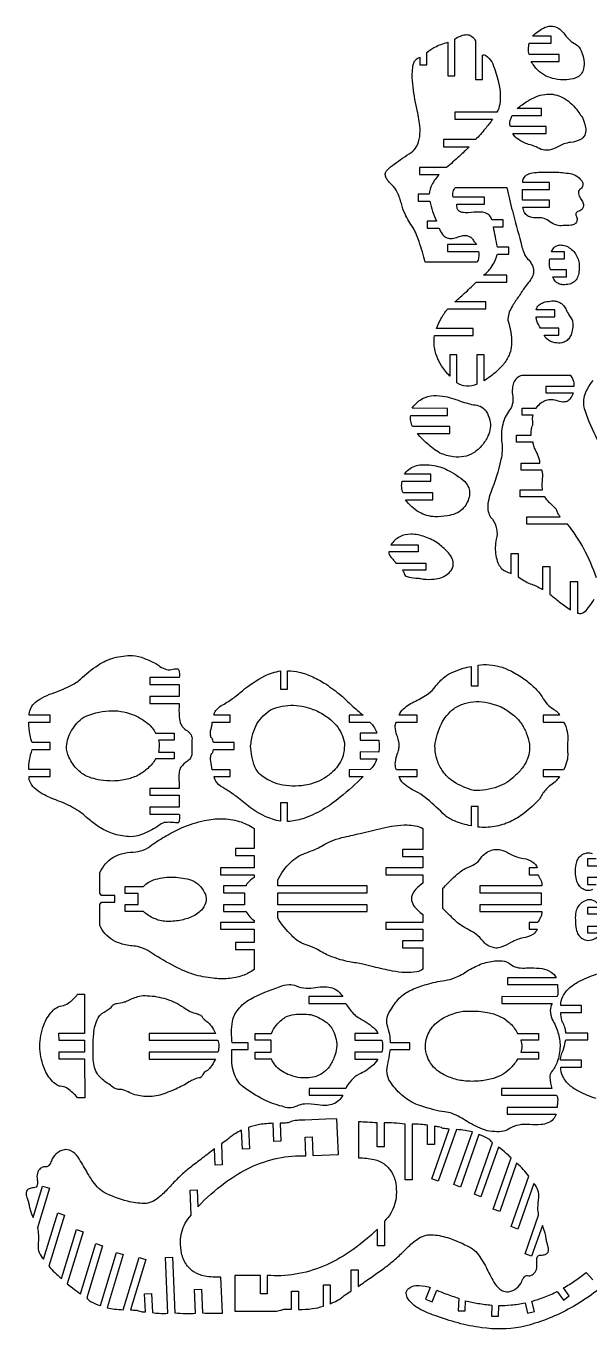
# Model space of a CAD drawing. Header units: metres. Extents: x 3 to 597, y 2 to 578.
# Drawn here: x 3 to 251, y 2 to 575 of the extents above; entities that cross this region are included whole.
import ezdxf

# ---------------------------------------------------------------- set-up
doc = ezdxf.new("R2010")
doc.units = ezdxf.units.M

msp = doc.modelspace()

# ---------------------------------------------------------------- linework, layer by layer
at = {"color": 7}
for points in [[(225.939749, 571.020093, -0.063651), (230.78201, 574.542164, -0.114061), (234.026904, 575.456249, -0.15), (237.10324, 574.669627, -0.110095), (240.185258, 571.696461, 0.064373), (242.384096, 569.209428, 0.063194), (245.189773, 567.322589, -0.140867), (247.431005, 564.593428, -0.090487), (248.655056, 559.298185, -0.091278), (248.25303, 555.955528, -0.124788), (246.956502, 553.841025, -0.111683), (244.797773, 552.517437, -0.072036), (240.965777, 551.805271, -0.058568), (235.767621, 552.191336, -0.071701), (231.73871, 553.590687, -0.075662), (228.305392, 556.08601, -0.067262), (225.393118, 559.862126), (237.648272, 559.862927), (237.648272, 562.95189), (224.498169, 562.950385, -0.071295), (224.210292, 565.158861, -0.056729), (224.561564, 567.93051), (234.131581, 567.930062), (234.131581, 571.019025), (225.939749, 571.020093)], [(201.586569, 471.471246), (178.679341, 471.472055, 0.025969), (176.064576, 480.545749, 0.037567), (173.475108, 486.543028, -0.037695), (169.854888, 492.730662, -0.056291), (168.244118, 497.261827, 0.057453), (166.436506, 502.31391, 0.079958), (164.195845, 505.466068, -0.043465), (162.063832, 507.813437, -0.082877), (161.284486, 509.291933, -0.148636), (161.247844, 510.779859, -0.153029), (162.03408, 511.995247, -0.043377), (165.126908, 514.709477, -0.019764), (172.599744, 519.75715, 0.119051), (174.93945, 522.400572, 0.09096), (176.323727, 526.780475, 0.05727), (176.37323, 531.594808, 0.035853), (175.030799, 539.15175, -0.022808), (173.245209, 549.980948, -0.044681), (173.085292, 555.589424, -0.041299), (173.483428, 558.34776, -0.067457), (174.087183, 559.948807, -0.105121), (175.135016, 561.180808, -0.123149), (176.405504, 561.735219), (176.405422, 558.332694), (179.494384, 558.332694), (179.493862, 563.827048, -0.068478), (182.990925, 566.190247, -0.047457), (188.67106, 568.345733), (188.670665, 553.538099), (191.759628, 553.538099), (191.759976, 569.747572, -0.060229), (195.203657, 571.399191, -0.105537), (197.384665, 571.65464, -0.143027), (199.303409, 570.893091, -0.113147), (200.938983, 568.884946), (200.938983, 568.884946), (200.935909, 551.865566), (204.024871, 551.865566), (204.025002, 562.674228, -0.235931), (205.442893, 562.445198, -0.08449), (208.130255, 559.721498, -0.028455), (210.725709, 551.942812, -0.04216), (211.722322, 546.493274, -0.06375), (211.556116, 541.084194, -0.090641), (210.285769, 537.479601), (191.759628, 537.48178), (191.759628, 534.392818), (208.357705, 534.390678, -0.017559), (205.08265, 530.147564, -0.015039), (200.944514, 525.453426), (200.931136, 525.438308), (186.85353, 525.439541), (186.85353, 522.350579), (198.129415, 522.341681, -0.012215), (193.709131, 518.085646, -0.010101), (188.139908, 513.182908), (188.129936, 513.174614), (176.26082, 513.174298), (176.26082, 510.085335), (184.873769, 510.092548, 0.075839), (181.667487, 505.573355, 0.099068), (180.53896, 501.466655), (175.703309, 501.466565), (175.703309, 498.377603), (180.821551, 498.377376, 0.030861), (182.009025, 493.78874, 0.031962), (183.70177, 489.536282), (179.605886, 489.535828), (179.605886, 486.446866), (184.885407, 486.443687, 0.072155), (186.396907, 483.690006, 0.110502), (187.970469, 482.352119, 0.122596), (189.93872, 481.869325, 0.090211), (192.628289, 482.368108, -0.048148), (194.932941, 483.12571, -0.071264), (196.571379, 483.255565, -0.094848), (198.111918, 482.85838, -0.098085), (199.349386, 481.942787, -0.051249), (199.745258, 481.463735, -0.033809), (200.213139, 480.647721, -0.052869), (201.065669, 479.759817, -0.1279), (201.268874, 479.285838), (188.526063, 479.277625), (188.526063, 476.188662), (202.18519, 476.189456, -0.078709), (202.268815, 473.483426, -0.100685), (201.586569, 471.471246)], [(219.278961, 539.114259, -0.034908), (223.745929, 542.415738, -0.046435), (227.465051, 544.323157, -0.059694), (231.448957, 545.390814, -0.070066), (234.967608, 545.400281, -0.071105), (238.34585, 544.431835, -0.062027), (241.786634, 542.34563, -0.048833), (244.724884, 539.516193, -0.036821), (247.922127, 535.159206, -0.076005), (249.390436, 530.138198, -0.145612), (248.958561, 527.399566, -0.16534), (247.085595, 525.480784, -0.095389), (242.697643, 524.221081, 0.059883), (239.828884, 523.534611, 0.043802), (236.18984, 521.812318, -0.107672), (232.301044, 520.770338, -0.130585), (229.038601, 521.473971, 0.045286), (227.009257, 522.476728, 0.035054), (224.216428, 523.33561, -0.072782), (219.67294, 525.595054, -0.10824), (217.336437, 528.11133), (231.98808, 528.113376), (231.98808, 531.202339), (216.320919, 531.201449, -0.133307), (216.063797, 533.201122, -0.089614), (216.986691, 536.02455), (229.868932, 536.025229), (229.868932, 539.114192), (219.278961, 539.114259)], [(221.692691, 495.672361), (233.503494, 495.672636), (233.503494, 498.761598), (221.564684, 498.761657), (221.587308, 503.491579), (233.503494, 503.491563), (233.503494, 506.580526), (221.655638, 506.581343, -0.11897), (222.145168, 508.530965, -0.128829), (223.398598, 509.906248, -0.089377), (225.226637, 510.673088, -0.052753), (228.546444, 511.051527), (235.834819, 511.103216, -0.041901), (242.600152, 510.493838, -0.093802), (245.459195, 509.415597, -0.063605), (247.449626, 507.610537, -0.119529), (248.102801, 506.32222, -0.160664), (247.985331, 504.980106, -0.112395), (246.86568, 503.443702, 0.157775), (246.281266, 502.724902, 0.136906), (246.177906, 501.668741, 0.074484), (246.553827, 500.546632, 0.039905), (247.707075, 498.672887, -0.082198), (248.381117, 496.851441, -0.134251), (248.289218, 495.652516, -0.137404), (247.59757, 494.676503, -0.086037), (245.948611, 493.755134, 0.125365), (245.354153, 493.379862, 0.149635), (245.090324, 492.848955, 0.100172), (245.113228, 492.204914, 0.054685), (245.509121, 491.101517, -0.149168), (245.448912, 489.371583, -0.180788), (244.532007, 488.257585, -0.099962), (242.948421, 487.723702, -0.047903), (239.489296, 487.619296, -0.111688), (236.624999, 487.79163, -0.094723), (233.621087, 489.32293, 0.078216), (231.081133, 490.669114, 0.094455), (228.718407, 491.009051, -0.067035), (225.703008, 491.154214, -0.101347), (223.840949, 491.906542, -0.117131), (222.502492, 493.338627, -0.092472), (221.692691, 495.672361)], [(192.044177, 504.383803), (214.727785, 504.380025, 0.011732), (217.103349, 494.056913, 0.008675), (220.882485, 480.240584), (220.882485, 480.240584, 0.062317), (222.521438, 474.799178, 0.121118), (224.328964, 472.461013, -0.076058), (225.940168, 470.006896, -0.10013), (226.449679, 467.826242, -0.099394), (226.074385, 465.616079, -0.074768), (224.611256, 463.034364, 0.027166), (222.680265, 460.570903, 0.017753), (220.076531, 456.553062, 0.027388), (217.146194, 452.246402, 0.045406), (215.772222, 449.416175, 0.080795), (215.176982, 446.479186, 0.132103), (215.588455, 444.672765, -0.036297), (216.620095, 439.344346, -0.045507), (216.740215, 435.013813, -0.084287), (215.917936, 431.157061, -0.068774), (213.540774, 426.96227, -0.050017), (210.173989, 423.368885, -0.035386), (204.62846, 419.177173), (204.628228, 430.678801), (201.539266, 430.678801), (201.540376, 417.716973, -0.12974), (196.93638, 416.84076, -0.134867), (192.677474, 418.338139), (192.679032, 430.678801), (189.590069, 430.678801), (189.588101, 421.322245, -0.045515), (185.959872, 425.84598, -0.05631), (183.824225, 430.024232, -0.063991), (182.75323, 434.553326, -0.064291), (182.864441, 439.184472), (199.895099, 439.184285), (199.895099, 442.273248), (183.771591, 442.258112, -0.04598), (185.682681, 446.549403, -0.041209), (188.611691, 450.89344), (205.504106, 450.892017), (205.504106, 453.98098), (191.754039, 453.981237, 0.010279), (196.718655, 458.378641, 0.010925), (201.209845, 462.710067), (214.638367, 462.711252), (214.638367, 465.800215), (204.434608, 465.802407, 0.096995), (207.78576, 469.161241, 0.070993), (210.588102, 474.975579), (215.559955, 474.976495), (215.559955, 478.065458), (210.530328, 478.065955, -0.004916), (209.621736, 482.617366, -0.005102), (208.834307, 487.019456), (213.048033, 487.018735), (213.048033, 490.107697), (208.000729, 490.107206, 0.16267), (207.197837, 491.89036, 0.133332), (205.193636, 493.147189, 0.070697), (202.584499, 493.551792, 0.037872), (197.682947, 493.242487, -0.063486), (194.970686, 493.4013, -0.118328), (193.626977, 494.002732, -0.158762), (192.851184, 495.137945, -0.112265), (192.734099, 497.054917), (204.918541, 497.053934), (204.918541, 500.142896), (190.997187, 500.14251, -0.110699), (191.046941, 502.454447, -0.118063), (192.044177, 504.383803)], [(240.032712, 472.908556), (240.032712, 475.997518), (234.28552, 475.994413, -0.08389), (235.359289, 477.773468, -0.110556), (236.630387, 478.720166, -0.103584), (238.195732, 479.059553, -0.072484), (240.450764, 478.747199, -0.128392), (244.55077, 475.626648, -0.132594), (246.50121, 471.028639, -0.048769), (246.419586, 467.07134, -0.078901), (245.75137, 464.708088, -0.113707), (244.324481, 462.867578, -0.115329), (242.261471, 461.857682, -0.063936), (239.382363, 461.554025, -0.096766), (237.503943, 461.965304, -0.115093), (236.001395, 463.078555, -0.094548), (234.884133, 465.05077), (240.946138, 465.053091), (240.946138, 468.142053), (233.850685, 468.141273, -0.073093), (233.447371, 470.242196, -0.058362), (233.642023, 472.90918), (240.032712, 472.908556)], [(235.776645, 447.472992), (235.776645, 450.561954), (227.638416, 450.56262, -0.113476), (228.332356, 452.054532, -0.101023), (229.732583, 453.2534, -0.068544), (231.534041, 453.951793, -0.043433), (234.542231, 454.394621), (234.542231, 454.394621, -0.070698), (236.488759, 454.300188, -0.082374), (238.060414, 453.719329, -0.078546), (239.374883, 452.666845, -0.062744), (240.585912, 450.947131, 0.012009), (241.754967, 448.808873, 0.013468), (242.893178, 446.957734, -0.106043), (243.659321, 445.174067, -0.090749), (243.689639, 442.912619, -0.052104), (243.109668, 440.030626, -0.074503), (242.210209, 438.175391, -0.093297), (240.788106, 436.755616, -0.090986), (238.904962, 435.921306, -0.049794), (235.882181, 436.016659, -0.072783), (233.886066, 436.582771, -0.191648), (231.138417, 439.405116), (237.609875, 439.405612), (237.609875, 442.494575), (229.459786, 442.491969, -0.056076), (227.92199, 445.590033, -0.102689), (227.648866, 447.472978), (235.776645, 447.472992)], [(172.96993, 407.126228, -0.106588), (176.523458, 410.76569, -0.108877), (181.171826, 412.558317, -0.080049), (186.371746, 412.513674, -0.051371), (194.149941, 410.352675, 0.027214), (197.595002, 409.243377, 0.030636), (200.749228, 408.617616, -0.109743), (203.677947, 407.643673, -0.123968), (205.614485, 405.703515, -0.078868), (207.155271, 401.98541, -0.089274), (207.359503, 398.429519, -0.079979), (206.361681, 394.963709, -0.060125), (203.820146, 390.910312, -0.083771), (200.014055, 387.51116, -0.094709), (195.80256, 385.863252, -0.082504), (191.203829, 385.773635, -0.059919), (185.11094, 387.426126, -0.037852), (179.616468, 391.585187, -0.041708), (175.289281, 396.103235), (189.606749, 396.106819), (189.606749, 399.195782), (173.188988, 399.191562, -0.083553), (172.404544, 401.463059, -0.077981), (172.378425, 404.035472), (188.620249, 404.035358), (188.620249, 407.124321), (172.96993, 407.126228)], [(169.60118, 378.114136, -0.090141), (171.495605, 380.236316, -0.084982), (174.151758, 381.662266, -0.065353), (177.186706, 382.254172, -0.045932), (181.57487, 382.123768, -0.0806), (188.590672, 379.95261, -0.065015), (196.134802, 374.892438, -0.075813), (197.667209, 372.609876, -0.089734), (198.267766, 370.360613, -0.083953), (198.067184, 368.022758, -0.06442), (196.931209, 365.193148, -0.09996), (195.101865, 362.698033, -0.085892), (192.073565, 360.767515, -0.060764), (188.501269, 359.760407, -0.040767), (182.994575, 359.363667, -0.121289), (176.153875, 361.365409, -0.10503), (170.072104, 366.86715), (182.102217, 366.868482), (182.102217, 369.957445), (168.964597, 369.955583, -0.081194), (168.385, 372.371858, -0.075778), (168.591953, 375.023948), (181.283788, 375.023551), (181.283788, 378.112513), (169.60118, 378.114136)], [(163.652882, 347.069781), (175.668722, 347.069), (175.668722, 343.980037), (162.79416, 343.980278, 0.140805), (162.918481, 342.753361, 0.100132), (163.860189, 341.317111, -0.033592), (165.104656, 339.98537, -0.049928), (165.782342, 338.961312), (165.816123, 338.921516), (178.944586, 338.921239), (178.944586, 335.832276), (168.702644, 335.832811, -0.091974), (169.130445, 335.241474, -0.067301), (169.432077, 334.294816, 0.196997), (170.755365, 333.078344, 0.088625), (174.570826, 332.393641, -0.0447), (175.868942, 332.317302, -0.028185), (177.885887, 331.899124, 0.041911), (182.721117, 331.949838, 0.061512), (185.944932, 332.661042, 0.084835), (188.741509, 334.222637, 0.096402), (190.561275, 336.382893, 0.13421), (191.100896, 338.789082, 0.113337), (190.320578, 341.58763, 0.069039), (188.4717, 344.094373, 0.040592), (184.488388, 347.562042, 0.070972), (178.556408, 350.586641, 0.076037), (172.43503, 351.688109, 0.127361), (167.521831, 350.533696, 0.123667), (163.652882, 347.069781)], [(13.597636, 256.885262), (13.597636, 259.912809), (5.732687, 259.913281, -0.05585), (4.781811, 263.252505, -0.033651), (4.21595, 268.975527), (13.597636, 268.975543), (13.597636, 271.974516), (4.443238, 271.974649, -0.107659), (4.909275, 274.616076, -0.095477), (6.561438, 277.140541, -0.066349), (9.027685, 279.088069, -0.043104), (13.372721, 281.185638, 0.033277), (22.391944, 284.857149, 0.059254), (27.002794, 287.82227, -0.053709), (34.690268, 294.037428, -0.06932), (41.652401, 297.265491, -0.069059), (49.901582, 298.239724, -0.108016), (55.101081, 296.991878, -0.02274), (60.119447, 294.709533, -0.05661), (61.970211, 293.482611, 0.116886), (64.872918, 292.139649, 0.128606), (67.783592, 292.30046, -0.047615), (69.039764, 292.452642, -0.075904), (69.829976, 292.352452, -0.308652), (70.323299, 291.843309, -0.061288), (70.48175, 288.575153), (57.556407, 288.549968), (57.556407, 285.550996), (70.460548, 285.550996), (70.460548, 280.199743), (57.556407, 280.199743), (57.556407, 277.190771), (70.460548, 277.190771, 0.039066), (70.426948, 271.256082, 0.070475), (71.125255, 268.029704, 0.073904), (72.019195, 266.793624, 0.042493), (74.020078, 265.066173, -0.137165), (75.647172, 263.322171, -0.147993), (76.053416, 261.142353, 0.001565), (76.034305, 258.418437, 0.001281), (76.029902, 255.091631, -0.105399), (75.36437, 253.071965, -0.118402), (74.050954, 251.70124, 0.083829), (71.190801, 249.077301, 0.151025), (70.417095, 247.030429, 0.024769), (70.31589, 244.708217, 0.011618), (70.460548, 239.7573), (57.556407, 239.7573), (57.556407, 236.788328), (70.460548, 236.788328), (70.460548, 231.427075), (57.556407, 231.427075), (57.556407, 228.448102), (70.480274, 228.447977, -0.028163), (70.534146, 226.325005, -0.059941), (70.383945, 225.335738, -0.156322), (69.938576, 224.656777, -0.235328), (69.396029, 224.536669, 0.029518), (67.067116, 224.791684, 0.026938), (64.500227, 224.781887, 0.122185), (63.173832, 224.478865, 0.059354), (60.867027, 222.946543, -0.050012), (53.845472, 219.468704, -0.080001), (49.026344, 218.490384, -0.064987), (41.925753, 219.619014, -0.070119), (35.857504, 222.383188), (35.851638, 222.386444, -0.040016), (33.545721, 223.832069, -0.019307), (29.159991, 227.368325, 0.064029), (25.277178, 230.367285, 0.037623), (17.795595, 234.023561, -0.031872), (11.073959, 236.884983, -0.054502), (7.482066, 239.213133, -0.09777), (4.925877, 242.298365, -0.144262), (4.352381, 244.98342), (13.597636, 244.983555), (13.597636, 248.012527), (4.21595, 248.012543, -0.048423), (4.5189, 252.181156, -0.041638), (5.732687, 256.88479), (13.597636, 256.885262)], [(167.302026, 258.512848, 0.041419), (167.014074, 260.775568, 0.03745), (166.30687, 263.196305, -0.079305), (165.549434, 266.886472, -0.141417), (166.05178, 268.968032), (175.146849, 268.974418), (175.146849, 271.97339), (167.251833, 271.974414, -0.134089), (169.142886, 274.80002, -0.071517), (174.436487, 278.205193, 0.050241), (180.217059, 281.567442, 0.081539), (183.129336, 284.506248, -0.057561), (187.377556, 288.911573, -0.088286), (190.870713, 290.87671, -0.026643), (195.492199, 292.64819, -0.037114), (198.946926, 293.488391), (198.947514, 284.994026), (202.036487, 284.994026), (202.036368, 294.033226, -0.058574), (206.861987, 294.232962, -0.054606), (211.952197, 293.281689, -0.046692), (216.783037, 291.311904, -0.037878), (222.24056, 287.919091, -0.045249), (226.808607, 284.171928, -0.050387), (230.1986, 280.086834, 0.060607), (232.451261, 276.920153, 0.070685), (235.023908, 274.79563, -0.054404), (236.928771, 273.296977, -0.080737), (237.900146, 271.976841), (230.622961, 271.97339), (230.622961, 268.974418), (239.683902, 268.97651, -0.070793), (241.229149, 264.836024, -0.077903), (241.471645, 260.823043, 0.022878), (241.331382, 257.386707, 0.036808), (241.499228, 255.25394, -0.069067), (241.136877, 251.819233, -0.058266), (239.698825, 247.992027), (230.622961, 247.991516), (230.622961, 245.012543), (237.900146, 245.009093, -0.069438), (236.516347, 243.206991, -0.048173), (233.978178, 241.150167, 0.073771), (231.657423, 239.01947, 0.04905), (229.057613, 235.075199, -0.045652), (222.360001, 228.852214, -0.057228), (216.108987, 225.078714, -0.065819), (209.192806, 222.959524, -0.066498), (202.036368, 222.722707), (202.036487, 231.761908), (198.947514, 231.761908), (198.946926, 223.267543, -0.047133), (191.61956, 225.411111, -0.075629), (187.499478, 227.823852, 0.01779), (179.584296, 235.090233, 0.041507), (175.841968, 237.785398, -0.071093), (169.156389, 241.940285, -0.158699), (167.251833, 244.99152), (175.146849, 244.992543), (175.146849, 247.981516), (166.053778, 247.980062, -0.108513), (165.583819, 250.400439, -0.068235), (166.206633, 254.24368, 0.048667), (166.982758, 256.380354, 0.051321), (167.302026, 258.512848)], [(94.672069, 256.904404), (94.672069, 259.899925), (85.507115, 259.899606, 0.107886), (85.287766, 261.013153, 0.075589), (84.431904, 262.37729), (84.431904, 262.37729, -0.083018), (84.180719, 264.058329, -0.069711), (84.495628, 266.053707, 0.035241), (84.888571, 267.699884, 0.049658), (84.966237, 268.899934), (84.977935, 268.965125), (92.936553, 268.96266), (92.936553, 271.971632), (85.762085, 271.972278, -0.13705), (86.585941, 274.055452, -0.094594), (88.974336, 276.206506, 0.028214), (93.864212, 279.283223, 0.029047), (98.241483, 282.794853, -0.052583), (108.138603, 289.312934, -0.0867), (115.028164, 291.47699), (115.029583, 283.469794), (118.118555, 283.469794), (118.118943, 291.601818, -0.0589), (123.277617, 290.964348, -0.047907), (129.303113, 288.857596, -0.037168), (134.935587, 285.733614, -0.028507), (141.679105, 280.736857, 0.010014), (146.438816, 276.270936, 0.00994), (151.409745, 271.966571), (145.204139, 271.974394), (145.204139, 268.955422), (154.414462, 268.958832, -0.053451), (156.432451, 266.380623, -0.068566), (157.476004, 264.046276), (150.090984, 264.044169), (150.090984, 261.015196), (158.279643, 261.015348, -0.042746), (158.518718, 258.224011, -0.048973), (158.279643, 255.788982), (150.090984, 255.789133), (150.090984, 252.760161), (157.476004, 252.758053, -0.05561), (156.114992, 250.000986, -0.065785), (154.436478, 248.012371), (145.204139, 248.008908), (145.204139, 244.989935), (151.435101, 244.988615, -0.026123), (141.370329, 235.879935, -0.036873), (133.480347, 230.36986, -0.052904), (124.862153, 226.415243, -0.073407), (118.118943, 225.202512), (118.118555, 233.334535), (115.029583, 233.334535), (115.028164, 225.327339, -0.067229), (108.277869, 227.435282, -0.055489), (100.974176, 231.891122, 0.016711), (94.989966, 236.619287, 0.02391), (90.551775, 239.57453, -0.090335), (87.011821, 242.365063, -0.141167), (85.762085, 245.002051), (92.936553, 245.002697), (92.936553, 247.99167), (84.977935, 247.989204, -0.030425), (84.312465, 251.801219, -0.05862), (84.32275, 253.814658, -0.079131), (84.419553, 254.343905, -0.052552), (84.76623, 255.073, 0.130721), (85.178243, 255.621407, 0.066844), (85.507115, 256.904724), (94.672069, 256.904404)], [(101.889634, 258.402165, -0.047412), (102.922975, 263.946396, -0.05901), (104.676742, 268.130541, -0.066846), (107.392494, 271.715732, -0.066191), (110.989264, 274.489001, -0.05625), (115.787082, 275.977962, -0.056442), (120.779256, 276.356947, -0.051381), (125.761632, 275.656517, -0.04343), (131.390367, 273.733923, -0.042522), (136.288421, 270.634403, -0.055056), (139.539799, 267.549147, -0.06636), (141.925469, 263.819625, -0.070398), (143.143437, 259.825596, -0.064682), (142.81263, 255.322857, -0.071106), (141.424419, 251.453813, -0.067097), (139.023231, 248.093632, -0.055568), (135.231606, 244.865329, -0.105017), (125.723164, 241.140822, -0.096868), (114.674944, 241.462024, -0.032489), (110.266659, 243.182785, -0.0462), (107.391379, 244.865329, -0.064961), (105.006139, 247.094202, -0.083337), (103.73111, 249.304421, -0.04019), (102.411407, 253.892968, -0.042281), (101.889634, 258.402165)], [(183.03, 258.377967, -0.092137), (185.882214, 268.201633, -0.110339), (191.313537, 274.834688, -0.073181), (195.968384, 277.117566, -0.072558), (201.125912, 277.97637, -0.061564), (206.393988, 277.432716, -0.047427), (212.90836, 275.26965, -0.050979), (217.603809, 272.046436, -0.059689), (220.915917, 268.477652, -0.062946), (223.255426, 264.227083, -0.058806), (224.589623, 259.210618, -0.068893), (224.505194, 255.500604, -0.067863), (223.407023, 251.897497, -0.058292), (221.424199, 248.647493, -0.045866), (218.10941, 245.131376, -0.110456), (210.600588, 240.447587, -0.091839), (200.122699, 238.815427, -0.072304), (191.163955, 242.771776, -0.108689), (186.487069, 247.368439, -0.083153), (184.022718, 252.21768, -0.072367), (183.03, 258.377967)], [(20.852538, 258.241771, -0.116263), (23.016497, 265.206041, -0.10565), (28.434577, 271.100991, -0.097245), (39.385492, 273.928937, -0.104691), (49.789104, 272.358864, -0.075002), (56.623525, 268.32271, -0.109387), (60.023157, 264.029101), (68.260653, 264.021072), (68.260653, 261.0221), (61.340919, 261.024329, -0.056067), (61.604393, 258.480516, -0.05261), (61.294654, 255.773727), (68.260653, 255.775971), (68.260653, 252.746999), (60.072433, 252.74566, -0.064835), (56.642223, 248.593121, -0.067898), (52.440636, 245.62333, -0.061829), (47.585338, 243.8168, -0.050554), (41.31218, 242.985935, -0.030154), (35.758692, 243.435481, -0.041729), (31.830319, 244.332406, -0.057397), (28.211143, 245.959711, -0.073948), (25.820456, 247.912204, -0.085271), (21.859553, 253.479023, -0.120538), (20.852538, 258.241771)], [(42.101522, 189.660348), (42.101522, 192.665499), (36.268957, 192.662287), (35.521577, 193.560758), (35.518378, 202.658865, -0.070239), (37.996687, 206.572905, -0.078178), (41.156711, 209.289296, -0.072488), (45.006841, 210.959414, -0.057892), (50.193747, 211.737548, 0.085491), (54.518239, 212.581202, 0.083486), (58.41021, 214.860637), (58.453313, 214.888426, -0.025482), (64.720336, 218.902473, -0.024089), (71.736946, 222.471508, -0.044139), (81.510714, 225.605632, -0.058337), (89.244645, 226.424969, -0.071201), (96.81817, 225.255881, -0.075045), (103.384058, 222.123561), (103.381626, 213.291614), (95.215592, 213.291614), (95.215592, 210.202641), (103.381626, 210.202641), (103.381626, 204.751388), (88.650321, 204.751388), (88.650321, 201.752416), (103.381626, 201.752416), (103.377357, 200.46533, 0.050172), (100.451876, 197.987099, 0.14934), (99.855567, 196.816747), (90.006192, 196.821163), (90.006192, 193.81219), (99.168435, 193.81219), (99.168435, 188.543657), (90.006192, 188.543657), (90.006192, 185.534684), (99.813757, 185.530001, 0.055174), (101.510341, 183.204005, 0.065134), (103.377357, 181.630517), (103.381626, 180.773431), (88.650321, 180.773431), (88.650321, 177.764459), (103.381626, 177.764459), (103.381626, 171.893206), (95.215592, 171.893206), (95.215592, 168.804233), (103.381626, 168.804233), (103.384058, 159.972286, -0.072608), (98.313648, 157.34019, -0.063621), (91.94043, 156.003193, -0.050001), (85.335654, 156.136655, -0.037528), (76.710442, 157.841506, -0.037572), (68.790123, 161.179757, -0.02697), (58.453313, 167.207421, 0.055202), (54.721509, 169.272413, 0.065014), (51.222742, 170.222951, -0.049436), (45.3399, 171.212979, -0.066366), (41.235593, 172.938865, -0.160515), (35.518378, 179.436982), (35.521577, 188.695089), (36.268957, 189.663559), (42.101522, 189.660348)], [(113.824546, 196.824459), (113.82023, 199.485107, -0.081616), (119.552765, 207.255166, -0.106622), (125.844941, 211.198771, 0.0191), (131.109807, 213.29993, 0.036189), (133.751709, 214.709987, -0.044128), (137.268307, 216.519769, -0.034931), (142.011812, 218.077293, 0.002742), (150.095691, 219.922508, 0.002287), (159.764474, 222.232063, -0.066644), (170.850116, 223.669973, -0.106713), (177.715127, 222.158422), (177.714538, 212.817513), (168.72823, 212.817513), (168.72823, 209.728541), (177.714538, 209.728541), (177.714538, 204.747288), (161.420798, 204.747288), (161.420798, 201.728316), (177.714538, 201.728316), (177.709803, 198.046457, 0.085753), (173.647498, 194.131662, 0.159366), (172.685068, 191.19529, 0.158049), (173.638227, 188.248647, 0.08451), (177.700783, 184.263152), (177.714538, 180.763255), (161.420798, 180.763255), (161.420798, 177.764283), (177.714538, 177.764283), (177.714538, 172.57303), (168.72823, 172.57303), (168.72823, 169.484057), (177.714538, 169.484057), (177.715127, 160.143148, -0.107587), (175.049695, 159.02265, -0.05855), (169.791198, 158.671729, -0.033311), (164.409607, 159.303874, -0.020808), (155.959704, 161.239054, 0.017565), (151.270794, 162.343183, 0.014151), (145.37623, 163.341908, -0.036761), (137.702206, 165.602841, -0.046322), (131.987933, 168.381363, 0.042179), (129.481026, 169.700465, 0.023757), (124.766682, 171.435041, -0.084267), (119.971504, 174.91967, -0.050416), (113.819938, 182.628786), (113.824546, 185.567111), (153.1634, 185.567111), (153.1634, 188.526084), (113.824546, 188.526084), (113.824546, 193.805487), (153.1634, 193.805487), (153.1634, 196.824459), (113.824546, 196.824459)], [(186.567507, 191.302937), (186.567507, 195.778602, -0.015589), (190.484589, 199.797704, -0.020461), (193.682292, 202.637354, -0.044718), (195.850281, 204.194906, -0.054633), (197.843387, 205.095646, 0.077614), (201.294983, 207.046606, 0.084947), (203.718829, 209.744579, -0.082069), (206.212839, 211.792665, -0.088267), (209.036816, 212.816106, -0.100602), (211.956195, 212.719212, -0.078259), (215.41554, 211.297607, 0.042314), (219.123969, 209.585468, 0.056671), (222.094321, 208.875138, -0.120437), (226.124835, 207.33571, -0.162577), (228.066104, 204.749495), (224.5319, 204.746402), (224.5319, 201.73743), (228.372949, 201.737814, 0.003593), (228.933916, 200.696325, 0.003534), (229.519341, 199.645581, -0.090084), (229.973524, 198.534604, -0.06319), (230.113417, 196.836307), (202.837961, 196.836177), (202.837961, 193.777204), (229.784117, 193.777204), (229.784117, 188.548671), (202.837961, 188.548671), (202.837961, 185.569698), (230.113417, 185.569568, -0.032227), (229.873884, 183.977916, -0.055392), (229.574723, 183.088521, -0.002265), (228.893499, 181.746913, -0.003026), (228.372949, 180.748061), (224.5319, 180.748445), (224.5319, 177.739473), (228.066104, 177.73638, -0.14824), (226.356999, 175.584356, -0.106147), (222.849949, 174.127279, 0.041757), (219.425216, 173.225897, 0.045569), (216.477112, 171.867048, -0.042481), (212.166648, 169.847093, -0.088405), (209.901441, 169.441994, -0.065369), (206.82698, 170.345571, -0.095244), (205.011014, 171.60485, 0.02966), (201.932168, 174.83799, 0.051485), (199.877381, 176.392466, -0.018568), (195.53419, 178.804962, -0.029231), (192.932787, 180.594655, -0.009654), (190.608629, 182.784095, -0.005392), (186.567507, 186.827273), (186.567507, 191.302937)], [(52.407399, 191.047923), (52.407399, 193.52219), (46.6029, 193.52219), (46.6029, 196.611163), (54.768037, 196.613817, -0.12558), (59.151086, 199.444052, -0.081055), (67.056739, 200.734107, -0.060765), (74.920254, 199.660102, -0.116862), (78.597963, 197.699446, -0.093755), (81.633354, 193.843145, -0.13908), (82.30891, 190.569241, -0.148016), (80.659367, 186.724147, -0.108534), (76.180511, 183.28081, -0.055597), (70.715882, 181.625373, -0.052186), (64.653958, 181.146752, -0.081283), (59.286452, 182.523391, -0.083425), (54.768037, 185.48203), (46.6029, 185.484684), (46.6029, 188.573657), (52.407399, 188.573657), (52.407399, 191.047923)], [(250.368154, 184.345938), (250.368154, 187.434939), (255.793946, 187.435892, 0.058401), (254.591416, 189.123032, 0.078017), (253.38145, 190.099821, 0.088367), (251.93925, 190.621649, 0.079564), (250.238478, 190.642235, 0.088526), (247.684992, 189.462975, 0.102853), (246.018709, 187.697762, 0.088278), (245.109527, 185.391338, 0.06173), (244.841085, 181.870219, 0.054003), (245.213398, 177.759659, 0.087172), (246.147444, 175.366625, 0.119253), (247.87247, 173.634765, 0.110466), (250.363985, 172.781495), (250.363985, 172.781495, 0.126096), (253.803446, 173.76819, 0.153352), (255.793946, 175.964757), (250.368154, 175.96571), (250.368154, 179.054711), (256.922447, 179.054393, 0.04361), (257.146254, 181.615508, 0.04091), (256.922447, 184.346256), (250.368154, 184.345938)], [(171.987879, 124.779539), (171.993099, 127.755223), (163.481028, 127.762826, 0.039645), (163.110503, 131.349457, 0.032509), (162.035159, 135.610827, -0.131522), (162.025229, 138.848024, -0.098496), (163.910063, 142.70224, -0.080117), (167.937999, 147.926957, -0.091209), (172.818955, 151.070817, -0.037678), (179.319083, 153.47564, -0.031742), (187.352177, 155.234651, 0.071961), (191.955572, 156.427163, 0.055584), (197.322697, 159.416688, -0.032219), (203.025084, 162.290819, -0.060458), (206.302562, 163.239225, -0.093186), (212.586113, 163.817056, -0.149961), (216.259619, 162.299151, 0.090385), (218.970847, 161.009157, 0.077091), (222.462115, 160.623772, -0.044432), (225.259392, 160.793625, -0.024988), (230.220628, 160.405241, -0.10516), (234.161158, 158.896653, -0.131731), (236.430627, 156.379341), (214.937185, 156.413981), (214.932042, 153.374984), (236.913286, 153.338433, -0.044702), (237.137226, 149.065209, -0.175497), (236.716697, 148.025769), (212.457023, 148.067795), (212.45188, 145.048799), (234.610284, 145.063088, 0.127377), (233.826383, 141.938687, 0.100821), (234.663876, 137.980888, -0.064529), (237.156199, 132.314829, -0.064169), (238.131608, 126.167273, -0.070775), (236.88507, 119.373857, -0.097253), (234.391043, 114.984245, 0.163757), (233.61342, 112.498539, 0.084267), (234.548889, 107.623284), (212.390488, 107.641349), (212.385346, 104.642353), (236.570139, 104.643726, -0.079189), (236.997846, 103.395895, -0.072501), (237.037301, 101.957111, 0.001531), (236.98036, 101.231169, 0.000564), (236.834081, 99.260301), (214.832882, 99.286953), (214.827739, 96.287956), (236.326442, 96.281041, -0.125159), (235.10125, 94.034857, -0.111919), (232.746253, 92.425391, -0.072045), (229.79511, 91.725792, -0.043441), (224.781637, 91.715288, 0.071144), (220.010252, 91.515796, 0.082634), (216.139439, 90.108417, -0.103783), (213.206058, 88.818917, -0.085255), (209.321613, 88.674182, -0.098185), (204.917225, 89.345697, -0.0508), (197.21222, 93.053914, 0.047651), (190.658454, 96.600223, 0.103643), (187.268463, 97.267009), (187.255679, 97.269125, -0.024849), (182.607901, 98.244334, -0.01573), (175.417127, 100.374247, -0.073868), (169.033318, 104.206312, -0.071582), (163.855422, 109.879517, -0.12157), (162.150435, 113.324448, -0.105571), (162.118397, 117.73475, 0.011665), (162.588135, 119.970612, 0.005469), (163.425956, 124.770339), (171.987879, 124.779539)], [(100.782104, 124.763631), (100.77943, 127.777524), (93.824775, 127.772907, -0.080542), (93.913475, 137.085748, -0.128174), (96.351483, 142.469492, -0.097276), (101.767622, 146.952791, -0.048648), (114.624239, 152.392761, -0.093833), (118.78568, 153.42459, -0.128724), (121.872222, 152.79856, 0.068789), (126.272139, 151.796308, 0.075424), (130.383284, 152.059597, -0.052957), (134.701999, 152.418414, -0.074663), (137.738752, 151.890967, -0.091784), (140.375759, 150.436371, -0.088442), (142.405225, 148.062005), (127.556918, 148.058024), (127.559562, 145.069024), (143.751445, 145.069297, 0.040317), (147.086343, 140.63842, 0.081455), (149.227073, 138.898565, -0.049284), (156.125668, 134.313324, -0.13959), (157.825446, 131.872518), (147.688004, 131.863641), (147.690645, 128.868644), (159.627369, 128.875993, -0.073103), (160.001842, 126.358061, -0.067106), (159.63629, 123.611512), (147.695153, 123.582832), (147.697794, 120.577836), (157.835236, 120.586316, -0.102879), (155.233957, 117.380239, -0.063645), (149.60572, 113.874998, 0.075492), (146.251912, 111.226635, 0.074201), (143.784706, 107.64777), (127.591546, 107.638009), (127.59419, 104.639009), (142.40521, 104.650422, -0.090569), (140.651903, 102.275463, -0.09611), (138.296368, 100.790172, -0.078178), (135.507049, 100.181309, -0.054666), (131.441945, 100.386163, 0.061406), (125.643851, 100.765181, 0.101296), (122.217258, 99.856253, -0.10354), (118.868287, 99.113242, -0.109638), (115.693395, 99.778081, -0.058069), (107.504961, 102.774673, -0.048003), (98.593065, 108.396247, -0.085536), (96.20124, 110.949442, -0.072415), (94.453869, 114.684892, -0.053526), (93.674225, 118.827745, -0.037941), (93.65511, 124.766409), (100.782104, 124.763631)], [(9.033664, 126.251157, -0.075773), (10.843377, 135.562741, -0.102386), (14.513619, 141.585814, -0.113385), (16.414217, 143.20315, -0.08605), (19.53143, 144.193331, 0.096755), (22.19331, 145.574705, 0.058228), (25.687324, 149.086406), (28.776323, 149.089051), (28.790964, 131.876885), (17.366851, 131.866466), (17.369496, 128.85715), (28.793609, 128.867115), (28.798111, 123.619035), (17.373997, 123.609441), (17.376642, 120.600124), (28.800756, 120.609265), (28.815397, 103.447099), (25.726397, 103.444455, 0.077515), (21.251573, 107.596592, 0.143418), (18.062386, 108.612541, -0.144891), (16.637752, 109.090982, -0.063177), (14.130289, 111.371178, -0.103109), (10.77371, 117.028579, -0.071879), (9.033664, 126.251157)], [(32.620491, 126.218805, -0.028884), (32.776832, 131.684694, -0.042704), (33.409383, 135.332397, -0.064248), (34.768763, 138.683409, -0.090496), (36.417927, 140.664585, 0.015478), (40.062531, 143.037531, 0.06856), (40.787456, 143.706125, -0.139737), (41.660177, 144.628091, -0.130624), (42.963925, 144.996472, 0.027612), (46.207349, 145.708855, 0.050052), (47.917366, 146.374934, -0.05764), (52.827978, 148.21751, -0.086135), (56.343017, 148.470919, -0.068806), (64.689553, 147.030162, -0.068069), (72.419357, 143.350851, 0.052623), (75.333013, 141.556951, 0.057913), (78.274994, 140.545868, -0.089118), (79.893487, 139.846283, -0.132195), (80.686642, 138.945909, 0.052036), (81.458054, 138.02413, 0.055384), (82.35098, 137.332071, -0.073847), (84.612563, 135.045121, -0.06564), (86.349522, 131.875467), (57.20104, 131.870802), (57.20363, 128.895042), (87.476921, 128.894504, -0.092142), (87.901715, 126.619753, -0.069845), (87.481422, 123.607032), (57.20817, 123.591838), (57.210814, 120.582838), (86.359317, 120.584143, -0.047739), (84.128628, 116.874506, -0.085372), (82.37152, 115.192151, 0.101794), (81.447071, 114.614128, 0.1125), (80.901025, 113.789815, -0.127937), (80.052043, 112.585714, -0.19645), (79.119586, 112.282677, 0.045639), (76.822931, 111.547414, 0.049633), (74.876452, 110.483456, -0.0319), (68.934548, 107.351304, -0.028753), (61.971729, 104.699849, -0.080018), (54.910662, 104.12887, -0.088627), (48.7139, 105.749514, 0.045411), (45.635518, 107.023237, 0.090449), (43.965017, 107.226613, -0.130353), (42.189029, 107.60695, -0.095517), (40.247069, 109.116197, -0.042767), (37.741443, 110.702105, -0.044307), (35.624236, 112.628818), (35.624236, 112.628818, -0.093782), (34.118086, 114.51897, -0.067167), (32.960639, 117.673522, -0.044465), (32.518343, 121.092333, -0.029863), (32.620491, 126.218805)], [(110.899451, 126.26424), (110.890832, 128.905961), (103.918444, 128.901699), (103.915813, 131.865312), (111.038837, 131.872445, -0.080018), (113.276185, 135.53583, -0.065923), (117.146802, 139.007885, -0.094484), (121.226831, 140.225676, -0.057043), (128.239211, 140.139329, -0.089711), (134.90938, 137.001426, -0.13009), (138.18708, 133.057523, -0.070427), (139.527986, 129.225046, -0.074725), (139.70702, 125.400097, -0.067048), (138.802303, 121.642862, -0.05312), (136.569412, 117.315193, -0.08061), (134.169311, 114.764465, -0.079894), (131.060914, 113.084493, -0.065729), (127.539956, 112.353252, -0.048658), (122.693044, 112.468331), (122.68125, 112.469317, -0.042166), (118.291382, 113.841964, -0.055674), (115.227868, 115.509883, -0.068579), (112.704527, 117.845325, -0.073854), (111.062746, 120.586292), (103.925601, 120.581219), (103.92297, 123.604833), (110.895355, 123.612508), (110.899451, 126.26424)], [(178.819025, 126.286978, -0.057379), (179.470648, 130.073688, -0.064603), (180.844929, 133.200751, -0.064122), (182.970301, 135.877029, -0.05625), (186.04703, 138.260866, -0.062316), (192.728728, 141.093749, -0.081807), (198.237005, 141.720419), (198.237005, 141.720419, -0.047197), (206.151421, 141.09518, -0.065771), (211.597729, 139.383481, -0.083109), (216.201281, 136.222513, -0.086168), (219.381967, 131.872438), (228.623721, 131.853199), (228.618579, 128.874202), (220.786636, 128.880208, -0.090129), (221.276056, 126.16153, -0.095215), (220.777866, 123.592102), (228.609819, 123.582031), (228.604676, 120.583034), (219.362909, 120.594566, -0.066212), (216.593226, 116.797544, -0.067871), (213.006701, 113.939596, -0.060538), (208.777906, 112.069572, -0.048826), (203.164032, 110.944118, -0.052752), (195.689727, 110.968172, -0.066535), (189.926276, 112.387747, -0.059263), (184.932315, 114.926083, -0.07714), (181.753979, 117.843456, -0.085123), (179.69078, 121.581192, -0.075824), (178.819025, 126.286978)], [(55.728566, 32.317681), (48.990572, 10.112147, -0.031112), (51.652004, 9.938015, -0.099761), (52.446952, 9.668916, 0.036426), (53.701737, 9.379705, 0.025364), (55.539961, 9.189705), (55.197146, 17.209636), (58.283318, 17.341793), (58.643484, 8.897742, 0.029993), (61.620277, 8.603472, 0.023595), (65.42123, 8.636221), (64.370547, 33.173703), (67.45672, 33.30586), (68.506546, 8.793856, 0.015969), (73.334734, 8.553835, 0.017947), (77.635549, 8.631923), (77.185163, 19.151205), (80.271336, 19.283363), (80.720674, 8.790689, 0.008553), (85.045307, 8.674021, 0.008325), (89.489548, 8.704174), (88.817357, 24.584146, -0.061752), (81.652572, 24.980399, -0.091406), (77.096546, 26.699991, -0.109142), (73.660645, 29.969771, -0.093055), (71.464691, 35.061627, -0.049242), (71.008844, 40.164089, -0.059531), (71.551293, 44.371395, -0.065096), (73.104087, 48.291459, -0.062569), (75.695226, 51.829384), (75.24536, 62.781892), (78.331533, 62.91405), (78.644578, 55.538234, -0.041252), (90.601618, 66.150532, -0.050882), (101.717161, 72.840023, -0.058735), (113.924453, 76.922564, -0.061204), (126.238104, 77.948817), (125.888067, 86.123413), (128.97424, 86.255571), (129.324511, 78.075977), (140.49773, 78.554442), (139.826045, 94.239773), (135.016126, 94.033801), (125.757609, 93.637328, 0.019224), (123.092369, 93.609355, 0.023694), (120.939423, 93.401344, 0.003822), (119.800626, 93.033774, 0.00303), (118.370467, 92.550424, -0.038626), (117.237443, 92.404678, -0.018772), (114.889676, 92.373737), (115.231939, 84.381392), (112.145767, 84.249235), (111.801514, 92.288825, 0.037765), (105.827673, 91.725195, 0.045193), (100.978945, 90.435902), (101.3781, 80.972183), (98.291928, 80.840025), (97.93051, 89.213048, 0.024374), (95.034764, 87.700736, 0.038171), (93.319076, 86.510949, -0.022168), (91.546195, 85.013723, -0.016364), (88.996086, 83.176779), (89.392857, 73.959023), (86.306684, 73.826866), (85.99624, 81.061574, -0.001095), (80.563238, 76.87918, -0.00118), (75.500288, 73.018218, 0.017797), (71.432281, 69.522031, 0.015458), (67.026932, 65.194835, -0.027102), (63.120555, 61.037371, -0.042548), (60.285801, 58.757693, -0.070137), (57.120676, 57.220167, -0.109161), (54.854251, 57.004907, -0.071468), (47.719068, 57.924397, -0.04614), (37.332982, 61.870169, -0.097375), (34.342742, 64.248726, -0.048366), (29.979345, 70.517832, 0.044904), (29.741871, 71.018962, 0.003335), (25.917622, 77.413966, 0.114887), (22.784662, 80.111132, 0.155915), (19.750867, 80.640268, 0.118144), (16.30458, 78.857716, 0.124036), (14.180093, 75.827366, -0.100448), (13.028627, 73.692461, -0.195752), (11.899305, 73.091072, 0.094248), (10.743969, 73.129235, 0.135858), (10.00645, 72.795461), (9.78159, 72.672589, 0.157683), (8.218027, 70.904218, 0.135269), (7.830264, 68.197885, -0.046175), (8.012784, 66.441847, -0.056653), (7.866242, 65.008782, -0.196745), (7.388808, 64.222209, -0.154974), (6.299045, 63.849874, 0.072597), (4.358692, 63.48524, 0.138542), (3.496594, 62.887788, 0.182421), (3.019787, 61.783873, 0.098911), (3.344382, 59.641008, -0.021841), (3.892025, 58.053162, -0.020736), (4.324518, 56.337789, 0.056608), (4.77464, 54.191224, 0.034189), (6.146252, 50.836755), (10.304335, 64.532454), (13.26671, 63.657262), (8.001697, 46.316972, -0.049538), (8.449328, 43.058071, -0.036579), (8.290855, 38.61097, 0.115067), (8.784401, 35.385938, 0.106089), (10.756294, 32.455915), (16.954525, 52.882074), (19.880313, 51.886143), (13.060115, 29.41204, 0.032102), (15.637685, 26.545727, 0.031041), (18.655225, 23.940795), (25.185225, 45.464477), (28.137639, 44.558993), (21.17492, 21.621357, 0.016852), (23.396448, 19.790319, 0.01084), (27.001774, 17.13971), (33.749039, 39.375722), (36.673372, 38.37344), (29.696114, 15.373823, 0.10933), (31.420487, 13.859062, 0.052605), (35.778135, 12.027628), (42.8844, 35.448691), (45.825414, 34.502707), (38.686843, 10.975533, 0.020008), (41.933611, 10.492313, 0.016974), (45.791926, 10.207091), (52.775764, 33.224556), (55.728566, 32.317681)], [(181.605635, 67.877813), (189.287486, 89.774741, -0.031112), (186.635941, 90.062579, -0.099761), (185.853233, 90.365442, 0.036426), (184.611971, 90.708072, 0.025364), (182.783559, 90.976543), (182.782941, 82.949289), (179.69394, 82.949289), (179.695369, 91.401017, 0.029993), (176.733891, 91.822375, 0.023595), (172.935017, 91.952274), (172.934943, 67.392307), (169.845942, 67.392307), (169.845782, 91.926783, 0.015969), (165.032283, 92.37315, 0.017947), (160.732066, 92.479137), (160.73199, 81.950217), (157.642989, 81.950217), (157.642973, 92.452508, 0.007791), (153.327562, 92.760681, 0.008502), (149.365829, 92.914105), (149.358007, 77.019914, -0.063681), (156.254198, 76.320735, -0.093049), (160.617563, 74.404552, -0.108346), (163.812074, 71.013651, -0.09048), (165.766523, 65.809622, -0.049242), (166.003653, 60.69233, -0.059531), (165.281698, 56.512084, -0.065096), (163.562613, 52.662043, -0.062569), (160.822483, 49.238215), (160.803352, 38.276488), (157.714351, 38.276488), (157.717154, 45.658944, -0.041252), (145.317033, 35.567924, -0.050882), (133.925469, 29.360118, -0.058735), (121.55469, 25.803583, -0.061204), (109.208407, 25.305089), (109.208387, 17.123002), (106.219386, 17.123002), (106.219386, 25.310092), (94.935927, 25.310092), (94.935927, 9.610385), (99.750254, 9.610385), (109.017256, 9.610385, 0.019224), (111.681252, 9.524305, 0.023694), (113.841126, 9.640015, 0.003822), (114.994607, 9.958527, 0.00303), (116.444135, 10.380248, -0.038626), (117.582358, 10.477385, -0.018772), (119.929299, 10.407853), (119.929288, 18.407523), (123.018289, 18.407523), (123.018266, 10.360566, 0.037765), (129.010751, 10.668099, 0.045193), (133.9102, 11.748766), (133.916299, 21.220898), (136.9053, 21.220898), (136.908161, 12.840079, 0.025034), (139.962333, 14.235461, 0.040328), (141.730977, 15.342411, -0.022168), (143.566292, 16.762417, -0.016364), (146.192656, 18.488577), (146.190615, 27.714868), (149.279616, 27.714868), (149.280251, 20.473502, -0.001095), (154.887215, 24.419625, -0.00118), (160.110714, 28.060441, 0.017797), (164.324574, 31.379385, 0.015458), (168.911022, 35.514143, -0.027102), (172.991691, 39.500673, -0.042548), (175.921382, 41.656983, -0.070137), (179.149389, 43.057687, -0.109161), (181.422949, 43.175785, -0.071468), (188.51226, 41.95187, -0.04614), (198.720023, 37.565361, -0.097375), (201.605763, 35.061049, -0.048366), (205.696951, 28.611002, 0.044904), (205.912768, 28.100172, 0.003335), (209.459916, 21.547409, 0.114887), (212.474613, 18.718674, 0.155915), (215.482993, 18.060226, 0.118144), (219.002387, 19.693703, 0.124036), (221.254578, 22.630386, -0.100448), (222.496328, 24.714072, -0.195752), (223.650345, 25.266594, 0.094248), (224.80299, 25.179037, 0.135858), (225.554114, 25.480952), (225.784025, 25.594092, 0.157683), (227.421813, 27.29395, 0.135269), (227.925007, 29.981215, -0.046175), (227.817783, 31.743453, -0.056653), (228.025502, 33.168936, -0.196745), (228.536151, 33.934363, -0.154974), (229.640847, 34.259733, 0.072597), (231.595023, 34.541019, 0.138542), (232.481892, 35.10104, 0.182421), (233.005492, 36.183545, 0.098911), (232.772873, 38.338335, -0.021841), (232.293665, 39.948157, -0.020736), (231.934957, 41.680464, 0.056608), (231.577084, 43.844321, 0.034189), (230.350244, 47.254401), (225.610021, 33.749138), (222.687802, 34.750269), (228.689869, 51.849427, -0.049538), (228.382075, 55.124496, -0.036579), (228.730664, 59.560744, 0.115067), (228.375547, 62.803939, 0.106089), (226.530816, 65.815644), (219.464361, 45.673368), (216.583862, 46.793562), (224.359331, 68.955296, 0.032102), (221.906752, 71.929262, 0.031041), (219.003422, 74.660909), (211.558547, 53.43631), (208.647576, 54.467279), (216.585267, 77.086024, 0.016852), (214.444111, 79.01043, 0.01084), (210.955488, 81.81286), (203.263071, 59.885878), (200.384297, 61.012354), (208.339166, 83.692402, 0.10933), (206.681178, 85.279551, 0.052605), (202.405875, 87.295743), (194.304086, 64.200154), (191.406237, 65.271098), (199.544842, 88.471318, 0.020008), (196.32172, 89.093003, 0.016974), (192.479141, 89.543035), (184.516934, 66.845437), (181.605635, 67.877813)]]:
    msp.add_lwpolyline(points, format="xyb", close=True, dxfattribs=at)
for points in [[(254.095552, 332.414469, 0.04289), (248.572414, 345.287685, 0.046018), (241.382924, 356.190031), (223.464236, 356.185657), (223.464236, 359.27462), (238.185182, 359.273855, -0.050846), (237.363801, 360.552835, -0.047193), (236.764231, 362.076193, 0.077388), (236.008926, 363.220821, 0.043359), (234.219303, 364.875971, -0.055288), (233.331564, 365.707889, -0.02171), (231.427136, 368.141701), (220.55269, 368.144409), (220.55269, 371.233372), (230.40859, 371.233148, -0.029762), (230.276745, 373.784188, -0.033553), (230.446455, 376.044201, 0.101763), (230.144158, 379.919455), (220.952314, 379.919043), (220.952314, 383.008005), (229.230395, 383.007341, 0.070174), (228.912283, 384.86514, 0.037137), (227.582888, 388.155768, -0.040373), (226.729028, 390.142242, -0.041565), (226.225321, 392.181334), (218.897105, 392.193206), (218.897105, 395.282169), (225.416283, 395.281224, -0.065163), (225.395375, 397.050772, -0.050451), (225.891436, 399.278043, 0.051645), (226.160388, 400.574838, 0.065529), (226.129475, 401.619864, -0.060754), (226.025371, 402.840669, -0.058489), (226.219447, 404.098107), (221.40394, 404.096949), (221.40394, 407.185911), (227.547471, 407.188991, -0.062528), (229.537249, 409.335035, -0.079774), (231.510648, 410.515424, -0.084963), (233.744122, 410.992239, -0.073149), (236.37721, 410.714136, 0.075021), (239.280268, 410.046591, 0.115804), (241.201851, 410.345519, 0.125409), (242.744449, 411.480736, 0.088762), (244.054803, 413.824447), (231.963146, 413.824937), (231.963146, 416.9139), (244.370872, 416.913952, 0.076491), (243.929613, 419.62542, 0.093224), (242.846068, 421.609214), (242.82631, 421.636101), (221.24151, 421.640393, 0.103194), (219.058083, 420.345084, 0.109382), (217.680682, 418.381857, 0.082989), (217.116193, 415.952408, 0.053858), (217.288045, 412.128227), (217.289842, 412.105905, -0.097798), (217.098936, 408.815004, -0.106332), (215.737608, 406.1001, 0.108668), (212.864761, 400.041713, 0.089991), (212.487341, 391.983635, -0.0817), (212.072345, 384.53225, -0.039974), (207.608173, 370.027855, 0.041933), (206.482011, 365.956056, 0.061383), (206.298791, 363.070068, 0.084407), (206.932252, 360.335401, 0.095793), (208.305079, 358.271877, -0.225717), (210.035419, 349.464386, 0.048164), (209.60456, 345.816154, 0.050745), (209.883621, 342.339712, 0.059442), (210.78787, 339.084624, 0.080143), (212.100618, 336.941804, 0.090808), (214.026444, 335.384205, 0.080829), (216.647527, 334.463947), (216.646104, 343.177759), (219.735066, 343.177759), (219.736407, 332.89672, 0.032256), (222.404651, 331.150875, 0.035577), (225.016204, 329.909324, -0.033079), (227.491478, 328.928463, -0.025234), (230.563304, 327.274679), (230.56158, 337.423174), (233.650543, 337.423174), (233.65312, 325.329615, 0.013989), (237.756017, 321.9687, 0.012109), (242.691809, 318.338713), (242.693021, 330.937849), (245.781983, 330.937849), (245.781568, 316.962554), (245.781568, 316.962554), (246.176624, 316.899893, 0.182276), (248.375542, 317.195524, 0.133493), (250.539399, 319.250734, 0.042335), (253.071248, 323.102965, 0.058311)], [(252.544475, 419.431893, 0.042335), (250.012626, 415.579662, 0.058311), (248.768172, 412.467019, 0.074977), (248.393759, 409.201981, 0.082411), (248.988323, 406.268157, 0.04289), (254.511461, 393.394942, 0.046018)], [(252.371651, 195.167705, -0.100456), (251.217561, 194.790133, -0.076442), (249.629577, 194.848349, -0.093845), (247.60737, 195.833188, -0.098167), (246.164672, 197.429982, -0.077974), (245.33648, 199.483197, -0.053549), (244.949319, 202.673297, -0.053372), (245.165261, 206.269074, -0.081325), (245.931783, 208.514856, -0.106616), (247.411157, 210.258316, -0.101599), (249.567169, 211.305713, -0.079886), (251.14959, 211.41137, -0.104275), (252.315308, 211.050054, -0.100216)], [(254.078259, 208.792105), (250.145626, 208.790292), (250.145626, 205.701291), (250.145626, 205.701291), (254.93879, 205.705417, -0.145614)], [(254.93879, 200.461106), (250.145626, 200.465232), (250.145626, 197.376231), (254.078259, 197.374418, -0.074498)], [(253.981633, 103.144648, -0.03985), (246.505008, 106.228301, -0.063246), (242.280995, 109.100557, -0.096594), (239.314952, 112.964236, -0.1163), (238.386586, 116.919113), (238.382489, 116.976038), (247.559101, 116.973602), (247.560004, 120.062603), (238.376354, 120.065691, -0.070464), (238.460823, 121.394065, -0.037307), (239.150174, 123.802439, 0.069252), (239.653796, 124.934371, 0.020365), (240.649281, 129.009044), (250.312238, 129.008719), (250.312238, 129.008719), (250.313143, 132.013898), (240.650187, 132.019223, 0.056111), (240.327496, 134.02547, 0.046574), (239.455268, 136.310375, -0.099369), (238.878248, 137.594426, -0.040154), (238.382478, 141.013904), (247.566128, 141.011622), (247.567031, 144.100623), (238.390419, 144.103553, -0.122168), (239.32838, 148.095183, -0.097967), (242.483942, 152.084447, -0.061952), (246.959393, 155.032648, -0.0383), (254.983739, 158.25808, 0.036202)], [(258.291405, 21.849863, -0.060473), (240.488065, 9.747773, -0.061676), (220.679699, 2.44926), (220.679699, 2.44926, -0.074276), (203.702837, 2.275508, -0.058817), (183.001537, 7.683842, -0.059197), (175.49475, 10.976492, -0.096773), (171.718132, 14.319394), (171.718132, 14.319394, -0.057982), (170.637578, 16.12027, -0.097264), (170.349589, 17.346486, -0.131491), (170.615263, 18.508764, -0.111593), (171.525008, 19.570475, -0.1529), (174.644569, 20.820608, -0.091937), (180.12153, 20.239715), (180.934331, 19.977695), (180.934331, 19.977695), (178.889392, 14.801184), (181.758615, 13.656811), (183.794041, 18.808835, 0.015352), (187.671798, 17.256512, 0.010383), (193.51513, 15.259532), (193.261652, 9.768814), (196.349161, 9.665084), (196.539772, 14.158283, 0.023137), (201.975963, 12.986691, 0.021123), (208.02016, 12.234782), (207.992263, 7.36415), (211.081315, 7.36415), (211.108626, 12.119414, 0.033209), (216.53252, 12.278054, 0.028873), (222.698821, 13.231221), (223.806275, 8.606541), (226.80131, 9.36365), (225.704514, 13.945262, 0.026134), (231.102344, 15.709663, 0.023463), (236.88976, 18.260213), (239.58217, 14.472248), (242.053635, 16.327061), (239.613281, 19.762165, 0.019428), (244.835308, 23.050531, 0.020242), (249.581516, 26.593962), (252.562484, 23.394673)]]:
    msp.add_lwpolyline(points, format="xyb", dxfattribs=at)

doc.saveas('drawing.dxf')
